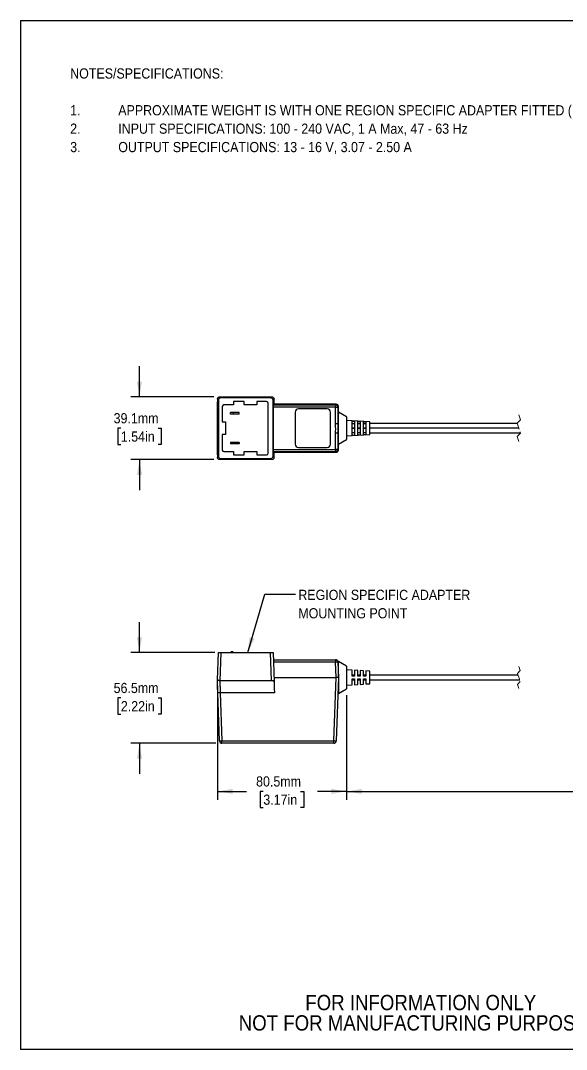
# Model space of a CAD drawing. Header units: millimetres. Extents: x 3 to 832, y 3 to 644.
# Drawn here: x 3 to 344, y 3 to 644 of the extents above; entities that cross this region are included whole.
import ezdxf

# ---------------------------------------------------------------- set-up
doc = ezdxf.new("R2010")
doc.units = ezdxf.units.MM
doc.header["$LTSCALE"] = 3
doc.linetypes.add('SLD-Dashed', pattern=[1.905, 1.27, -0.635])
doc.linetypes.add('SLD-Solid', pattern=[0])
for name, color, linetype in [('ANNOTATIONS', 7, 'SLD-Solid'), ('DIMENSIONS', 8, 'SLD-Solid'), ('SHEET_FORMAT', 9, 'SLD-Solid')]:
    doc.layers.add(name, color=color, linetype=linetype)
doc.styles.add('SLDTEXTSTYLE0', font='GOTHIC.TTF', dxfattribs={"width": 0.913})
doc.styles.get("Standard").update_dxf_attribs({"font": 'GOTHIC.TTF'})
doc.dimstyles.new('SLDDIMSTYLE0', dxfattribs={"dimtxt": 6.35, "dimasz": 9.525, "dimexe": 0, "dimexo": 0.0625, "dimgap": 1.5875, "dimtad": 0, "dimtih": 1, "dimtoh": 1, "dimdec": 1, "dimrnd": 1e-09, "dimzin": 12, "dimdsep": 46, "dimtxsty": 'SLDTEXTSTYLE0', "dimsah": 1, "dimcen": 0.09, "dimadec": 0, "dimazin": 3, "dimtfac": 1, "dimtdec": 1, "dimtmove": 0, "dimatfit": 0, "dimfxl": 1, "dimfrac": 2, "dimtolj": 1, "dimtzin": 12, "dimarcsym": 0})
doc.dimstyles.new('SLDDIMSTYLE1', dxfattribs={"dimtxt": 6.35, "dimasz": 9.525, "dimexe": 0, "dimexo": 0.0625, "dimgap": 1.5875, "dimtad": 0, "dimtih": 1, "dimtoh": 1, "dimdec": 1, "dimrnd": 1e-09, "dimzin": 12, "dimdsep": 46, "dimtxsty": 'SLDTEXTSTYLE0', "dimsah": 1, "dimcen": 0.09, "dimadec": 0, "dimazin": 3, "dimtfac": 1, "dimtdec": 1, "dimtofl": 0, "dimtmove": 0, "dimatfit": 3, "dimfxl": 1, "dimfrac": 2, "dimtolj": 1, "dimtzin": 12, "dimarcsym": 0})
doc.dimstyles.new('SLDDIMSTYLE2', dxfattribs={"dimtxt": 6.35, "dimasz": 9.525, "dimexe": 0, "dimexo": 0.0625, "dimgap": 1.5875, "dimtad": 0, "dimtih": 1, "dimtoh": 1, "dimdec": 1, "dimrnd": 1e-09, "dimzin": 4, "dimdsep": 46, "dimtxsty": 'SLDTEXTSTYLE0', "dimsah": 1, "dimcen": 0.09, "dimadec": 0, "dimazin": 1, "dimtfac": 1, "dimtdec": 1, "dimtofl": 0, "dimtmove": 0, "dimatfit": 3, "dimfxl": 1, "dimfrac": 2, "dimtolj": 1, "dimtzin": 12, "dimarcsym": 0})
doc.dimstyles.new('SLDDIMSTYLE3', dxfattribs={"dimtxt": 0.18, "dimasz": 9.525, "dimexe": 0, "dimexo": 0.0625, "dimgap": 0, "dimtad": 0, "dimtih": 1, "dimtoh": 1, "dimdec": 0, "dimrnd": 1e-09, "dimzin": 0, "dimdsep": 46, "dimtxsty": 'STANDARD', "dimsah": 1, "dimcen": 0.09, "dimadec": 0, "dimazin": 0, "dimtfac": 9.525, "dimtdec": 0, "dimtofl": 0, "dimtmove": 0, "dimatfit": 3, "dimfxl": 1, "dimfrac": 2, "dimtolj": 1, "dimtzin": 0, "dimarcsym": 0})

# ---------------------------------------------------------------- blocks, each defined once
blk = doc.blocks.new('SW_NOTE_0')
at = {"layer": 'ANNOTATIONS', "color": 0, "char_height": 6.35, "attachment_point": 1, "style": 'SLDTEXTSTYLE0'}
for s, insert in [('NOTES/SPECIFICATIONS:', (0, 8.11)), ('1.', (0, -14.82)), ('APPROXIMATE WEIGHT IS WITH ONE REGION SPECIFIC ADAPTER FITTED (NOT SHOWN)', (30, -14.82)), ('2.', (0, -26.29)), ('INPUT SPECIFICATIONS: 100 - 240 VAC, 1 A Max, 47 - 63 Hz ', (30, -26.29)), ('3.', (0, -37.76)), ('OUTPUT SPECIFICATIONS: 13 - 16 V, 3.07 - 2.50 A', (30, -37.76))]:
    blk.add_mtext(s, dxfattribs=dict(at, insert=insert))
blk = doc.blocks.new('SW_NOTE_0_3')
at = {"layer": 'ANNOTATIONS', "color": 0, "char_height": 9.525, "attachment_point": 2, "style": 'SLDTEXTSTYLE0'}
for s, insert in [('FOR INFORMATION ONLY ', (76.94, 12.17)), ('NOT FOR MANUFACTURING PURPOSES', (76.13, -0.53))]:
    blk.add_mtext(s, dxfattribs=dict(at, insert=insert))
blk = doc.blocks.new('_D')
at = {"layer": 'DIMENSIONS'}
for p, q in [((77.35, 409.43), (77.35, 428.48)), ((123.64, 409.43), (72.02, 409.43)), ((65.72, 389.86), (63.78, 389.86)), ((63.78, 389.86), (63.78, 379.77)), ((88.99, 389.86), (90.92, 389.86)), ((90.92, 389.86), (90.92, 379.77)), ((63.78, 379.77), (65.72, 379.77)), ((90.92, 379.77), (88.99, 379.77)), ((123.64, 370.29), (72.02, 370.29)), ((77.35, 370.29), (77.35, 351.24))]:
    blk.add_line(p, q, dxfattribs=at)
for points in [[(77.35, 409.43), (78.88, 418.95), (75.83, 418.95)], [(77.35, 370.29), (75.83, 360.76), (78.88, 360.76)]]:
    blk.add_solid(points, dxfattribs=at)
at = {"layer": 'DIMENSIONS', "char_height": 6.35, "attachment_point": 1, "style": 'SLDTEXTSTYLE0'}
for s, insert in [('39.1mm', (61.21, 399.26)), ('1.54in', (65.72, 387.88))]:
    blk.add_mtext(s, dxfattribs=dict(at, insert=insert))
blk = doc.blocks.new('_D_1')
at = {"layer": 'DIMENSIONS'}
for p, q in [((125.97, 229.3), (125.97, 158.18)), ((206.48, 223.59), (206.48, 158.18)), ((125.97, 163.52), (144.11, 163.52)), ((154.59, 163.52), (152.66, 163.52)), ((152.66, 163.52), (152.66, 153.43)), ((177.87, 163.52), (179.8, 163.52)), ((179.8, 163.52), (179.8, 153.43)), ((206.48, 163.52), (188.34, 163.52)), ((152.66, 153.43), (154.59, 153.43)), ((179.8, 153.43), (177.87, 153.43))]:
    blk.add_line(p, q, dxfattribs=at)
for points in [[(125.97, 163.52), (135.5, 161.99), (135.5, 165.04)], [(206.48, 163.52), (196.96, 165.04), (196.96, 161.99)]]:
    blk.add_solid(points, dxfattribs=at)
at = {"layer": 'DIMENSIONS', "char_height": 6.35, "attachment_point": 1, "style": 'SLDTEXTSTYLE0'}
for s, insert in [('80.5mm', (150.08, 172.92)), ('3.17in', (154.59, 161.54))]:
    blk.add_mtext(s, dxfattribs=dict(at, insert=insert))
blk = doc.blocks.new('_D_2')
at = {"layer": 'DIMENSIONS'}
for p, q in [((77.35, 250.02), (77.35, 269.07)), ((124.25, 250.02), (72.02, 250.02)), ((65.72, 221.77), (63.78, 221.77)), ((63.78, 221.77), (63.78, 211.68)), ((88.99, 221.77), (90.92, 221.77)), ((90.92, 221.77), (90.92, 211.68)), ((63.78, 211.68), (65.72, 211.68)), ((90.92, 211.68), (88.99, 211.68)), ((124.95, 193.52), (72.02, 193.52)), ((77.35, 193.52), (77.35, 174.47))]:
    blk.add_line(p, q, dxfattribs=at)
for points in [[(77.35, 250.02), (78.88, 259.54), (75.83, 259.54)], [(77.35, 193.52), (75.83, 183.99), (78.88, 183.99)]]:
    blk.add_solid(points, dxfattribs=at)
at = {"layer": 'DIMENSIONS', "char_height": 6.35, "attachment_point": 1, "style": 'SLDTEXTSTYLE0'}
for s, insert in [('56.5mm', (61.21, 231.17)), ('2.22in', (65.72, 219.79))]:
    blk.add_mtext(s, dxfattribs=dict(at, insert=insert))
blk = doc.blocks.new('_D_3')
at = {"layer": 'DIMENSIONS'}
for p, q in [((740.53, 228.96), (740.53, 158.18)), ((206.48, 223.59), (206.48, 158.18)), ((604.91, 167.75), (602.79, 163.52)), ((609.14, 159.28), (604.91, 167.75)), ((206.48, 163.52), (446.7, 163.52)), ((459.53, 163.52), (457.6, 163.52)), ((457.6, 163.52), (457.6, 153.43)), ((487.49, 163.52), (489.42, 163.52)), ((489.42, 163.52), (489.42, 153.43)), ((602.79, 163.52), (500.32, 163.52)), ((611.26, 163.52), (609.14, 159.28)), ((740.53, 163.52), (611.26, 163.52)), ((457.6, 153.43), (459.53, 153.43)), ((489.42, 153.43), (487.49, 153.43))]:
    blk.add_line(p, q, dxfattribs=at)
for points in [[(206.48, 163.52), (216.01, 161.99), (216.01, 165.04)], [(740.53, 163.52), (731.01, 165.04), (731.01, 161.99)]]:
    blk.add_solid(points, dxfattribs=at)
at = {"layer": 'DIMENSIONS', "char_height": 6.35, "attachment_point": 1, "style": 'SLDTEXTSTYLE0'}
for s, insert in [('1600.0mm', (452.67, 172.92)), ('62.99in', (459.53, 161.54))]:
    blk.add_mtext(s, dxfattribs=dict(at, insert=insert))
blk = doc.blocks.new('SW_NOTE_0_5')
at = {"layer": 'ANNOTATIONS', "color": 0, "char_height": 6.35, "attachment_point": 1, "style": 'SLDTEXTSTYLE0'}
for s, insert in [('REGION SPECIFIC ADAPTER ', (1.75, 2.82)), ('MOUNTING POINT', (1.75, -8.65))]:
    blk.add_mtext(s, dxfattribs=dict(at, insert=insert))

msp = doc.modelspace()

# ---------------------------------------------------------------- linework, layer by layer
at = {"color": 7, "linetype": 'SLD-Solid', "lineweight": 25}
for p, q in [((125.95, 373.34), (125.95, 406.38)), ((126.57, 407.32), (125.97, 407.91)), ((126.57, 407.32), (126.57, 372.4)), ((127.4, 409.43), (127.45, 409.43)), ((127.45, 409.43), (128.06, 408.82)), ((127.45, 409.43), (159.76, 409.43)), ((159.14, 408.82), (128.06, 408.82)), ((136.05, 404.43), (129.95, 404.43)), ((142.55, 406.43), (136.05, 406.43)), ((136.05, 406.43), (136.05, 404.43)), ((142.55, 404.43), (142.55, 406.43)), ((150.55, 404.43), (142.55, 404.43)), ((156.64, 406.43), (150.55, 406.43)), ((150.55, 406.43), (150.55, 404.43)), ((157.64, 374.29), (157.64, 405.43)), ((159.14, 408.82), (159.76, 409.43)), ((161.28, 407.95), (160.64, 407.32)), ((160.64, 372.4), (160.64, 407.32)), ((160.85, 404.52), (161.18, 404.86)), ((160.85, 404.52), (199.65, 404.52)), ((199.99, 404.86), (161.18, 404.86)), ((199.65, 404.52), (199.99, 404.86)), ((199.65, 404.52), (199.65, 403.03)), ((128.95, 403.43), (128.95, 393.86)), ((134.05, 398.64), (134.05, 399.64)), ((136.05, 399.64), (134.05, 399.64)), ((136.05, 398.64), (134.05, 398.64)), ((136.05, 398.64), (136.05, 399.64)), ((139.52, 399.64), (136.05, 399.64)), ((139.52, 398.64), (136.05, 398.64)), ((139.52, 398.64), (139.52, 399.64)), ((160.8, 403.03), (160.8, 376.69)), ((199.65, 403.03), (160.8, 403.03)), ((174.48, 399.86), (174.48, 379.86)), ((194.48, 401.86), (176.48, 401.86)), ((196.48, 379.86), (196.48, 399.86)), ((199.65, 392.82), (199.65, 403.03)), ((199.65, 403.03), (201.15, 403.03)), ((201.48, 403.36), (201.15, 403.03)), ((201.15, 403.03), (201.15, 392.82)), ((201.48, 399.86), (201.48, 403.36)), ((206.48, 396.97), (201.48, 399.86)), ((201.48, 379.86), (201.48, 399.86)), ((128.95, 393.86), (130.95, 393.86)), ((130.95, 393.86), (130.95, 385.86)), ((199.65, 392.82), (201.15, 392.82)), ((206.48, 396.97), (206.48, 389.86)), ((220.98, 393.76), (206.48, 394.66)), ((209.98, 385.35), (209.98, 394.37)), ((211.48, 392.58), (209.98, 392.58)), ((211.48, 394.28), (211.48, 385.44)), ((213.48, 385.57), (213.48, 394.15)), ((213.48, 394.15), (214.98, 394.06)), ((214.98, 392.58), (213.48, 392.58)), ((214.98, 394.06), (214.98, 385.66)), ((216.98, 385.79), (216.98, 393.93)), ((216.98, 393.93), (218.48, 393.83)), ((218.48, 392.58), (216.98, 392.58)), ((218.48, 393.83), (218.48, 385.88)), ((220.98, 385.96), (220.98, 393.76)), ((313.01, 392.81), (220.98, 392.81)), ((130.95, 385.86), (128.95, 385.86)), ((128.95, 385.86), (128.95, 376.29)), ((199.65, 376.69), (199.65, 386.9)), ((199.65, 386.9), (201.15, 386.9)), ((201.15, 386.9), (201.15, 376.69)), ((206.48, 389.86), (206.48, 382.75)), ((206.48, 385.06), (220.98, 385.96)), ((209.98, 390.04), (211.48, 390.04)), ((211.48, 389.68), (209.98, 389.68)), ((209.98, 387.14), (211.48, 387.14)), ((211.48, 385.44), (209.98, 385.35)), ((213.48, 390.04), (214.98, 390.04)), ((214.98, 389.68), (213.48, 389.68)), ((213.48, 387.14), (214.98, 387.14)), ((214.98, 385.66), (213.48, 385.57)), ((216.98, 390.04), (218.48, 390.04)), ((218.48, 389.68), (216.98, 389.68)), ((216.98, 387.14), (218.48, 387.14)), ((218.48, 385.88), (216.98, 385.79)), ((314, 389.86), (220.98, 389.86)), ((220.98, 386.91), (314.98, 386.91)), ((134.05, 381.07), (134.05, 380.07)), ((136.05, 381.07), (134.05, 381.07)), ((136.05, 380.07), (134.05, 380.07)), ((136.05, 381.07), (136.05, 380.07)), ((139.52, 381.07), (136.05, 381.07)), ((139.52, 380.07), (136.05, 380.07)), ((139.52, 381.07), (139.52, 380.07)), ((201.48, 379.86), (206.48, 382.75)), ((201.48, 376.36), (201.48, 379.86)), ((125.97, 371.81), (126.57, 372.4)), ((129.95, 375.29), (136.05, 375.29)), ((136.05, 375.29), (136.05, 373.29)), ((136.05, 373.29), (142.55, 373.29)), ((142.55, 373.29), (142.55, 375.29)), ((142.55, 375.29), (150.55, 375.29)), ((150.55, 375.29), (150.55, 373.29)), ((150.55, 373.29), (156.64, 373.29)), ((160.64, 372.4), (161.28, 371.76)), ((160.8, 376.69), (199.65, 376.69)), ((161.18, 374.86), (160.85, 375.19)), ((199.65, 375.19), (160.85, 375.19)), ((161.18, 374.86), (199.99, 374.86)), ((176.48, 377.86), (194.48, 377.86)), ((199.65, 376.69), (199.65, 375.19)), ((201.15, 376.69), (199.65, 376.69)), ((199.99, 374.86), (199.65, 375.19)), ((201.15, 376.69), (201.48, 376.36)), ((127.45, 370.29), (127.4, 370.29)), ((128.06, 370.9), (127.45, 370.29)), ((159.76, 370.29), (127.45, 370.29)), ((128.06, 370.9), (159.14, 370.9)), ((159.76, 370.29), (159.14, 370.9)), ((125.97, 233.11), (126.57, 250.02)), ((126.57, 250.02), (128.06, 250.02)), ((128.06, 250.02), (127.45, 232.52)), ((128.06, 250.02), (159.14, 250.02)), ((159.76, 232.52), (159.14, 250.02)), ((159.14, 250.02), (160.64, 250.02)), ((160.64, 250.02), (161.28, 231.86)), ((160.8, 245.52), (199.65, 245.52)), ((199.65, 244.07), (160.85, 244.07)), ((199.65, 245.52), (199.65, 244.07)), ((199.99, 234.52), (199.65, 244.07)), ((201.48, 244.52), (201.14, 244.52)), ((201.15, 244.07), (201.48, 234.52)), ((206.48, 241.63), (201.48, 244.52)), ((201.48, 234.52), (201.48, 244.52)), ((206.48, 241.63), (206.48, 227.4)), ((209.98, 239.1), (206.48, 239.32)), ((209.98, 235.32), (209.98, 239.1)), ((213.48, 238.88), (211.48, 239.01)), ((211.48, 239.01), (211.48, 235.32)), ((213.48, 235.32), (213.48, 238.88)), ((216.98, 238.67), (214.98, 238.79)), ((214.98, 238.79), (214.98, 235.32)), ((216.98, 235.32), (216.98, 238.67)), ((220.98, 238.42), (218.48, 238.57)), ((218.48, 238.57), (218.48, 235.32)), ((220.98, 230.62), (220.98, 238.42)), ((127.45, 232.52), (127.4, 232.52)), ((159.76, 232.52), (127.45, 232.52)), ((161.18, 234.52), (199.99, 234.52)), ((198.6, 194.96), (199.99, 234.52)), ((201.48, 234.52), (199.99, 234.52)), ((201.48, 234.52), (200.1, 194.96)), ((201.48, 234.52), (201.48, 224.52)), ((211.48, 236.02), (209.98, 236.02)), ((211.48, 235.32), (209.98, 235.32)), ((209.98, 229.93), (209.98, 233.72)), ((209.98, 233.72), (211.48, 233.72)), ((209.98, 233.02), (211.48, 233.02)), ((211.48, 233.72), (211.48, 230.03)), ((214.98, 236.02), (213.48, 236.02)), ((214.98, 235.32), (213.48, 235.32)), ((213.48, 230.15), (213.48, 233.72)), ((213.48, 233.72), (214.98, 233.72)), ((213.48, 233.02), (214.98, 233.02)), ((214.98, 233.72), (214.98, 230.24)), ((218.48, 236.02), (216.98, 236.02)), ((218.48, 235.32), (216.98, 235.32)), ((216.98, 230.37), (216.98, 233.72)), ((216.98, 233.72), (218.48, 233.72)), ((216.98, 233.02), (218.48, 233.02)), ((218.48, 233.72), (218.48, 230.46)), ((313.5, 236.02), (220.98, 236.02)), ((220.98, 233.02), (314.5, 233.02)), ((127.27, 194.96), (126.22, 225.04)), ((161.52, 225.04), (127.71, 225.04)), ((127.71, 225.04), (128.76, 194.96)), ((201.14, 224.52), (201.48, 224.52)), ((201.48, 224.52), (206.48, 227.4)), ((206.48, 229.72), (209.98, 229.93)), ((211.48, 230.03), (213.48, 230.15)), ((214.98, 230.24), (216.98, 230.37)), ((218.48, 230.46), (220.98, 230.62)), ((128.76, 194.96), (198.6, 194.96)), ((128.76, 193.52), (128.76, 194.96)), ((198.6, 193.52), (128.76, 193.52)), ((198.6, 193.52), (198.6, 194.96))]:
    msp.add_line(p, q, dxfattribs=at)
at = {"color": 7, "linetype": 'SLD-Dashed', "lineweight": 18}
for p, q in [((314, 398.14), (315.03, 395.04)), ((315.03, 395.04), (312.96, 392.96)), ((312.96, 392.96), (315.03, 386.75)), ((315.03, 386.75), (312.96, 384.68)), ((312.96, 384.68), (314, 381.57)), ((314.85, 238.79), (313.14, 237.08)), ((314, 241.35), (314.85, 238.79)), ((313.14, 237.08), (314.85, 231.95)), ((314.85, 231.95), (313.14, 230.25)), ((313.14, 230.25), (314, 227.68))]:
    msp.add_line(p, q, dxfattribs=at)
at = {"color": 7, "linetype": 'SLD-Solid', "lineweight": 25, "flags": 128}
for points in [[(209.98, 394.37), (210.02, 394.37), (211.48, 394.28)], [(201.15, 244.07), (201.14, 244.47), (201.14, 244.52)], [(126.22, 225.04), (126.09, 228.66), (125.99, 231.39), (125.95, 232.52)], [(161.28, 231.86), (161.29, 231.41), (161.36, 229.58), (161.43, 227.39), (161.52, 225.04)]]:
    msp.add_lwpolyline(points, dxfattribs=at)
at = {"color": 7, "linetype": 'SLD-Solid', "lineweight": 25}
for centre, radius, start, end in [((128.06, 407.32), 1.5, 89.98828, 180.01058), ((129.95, 403.43), 1, 90.00107, 179.99968), ((156.64, 405.43), 1, 0.00041, 89.99884), ((159.14, 407.32), 1.5, 359.98489, 90.01397), ((172.47, 403.38), 11.67, 174.38574, 181.75203), ((199.65, 403.02), 1.5, 0.08095, 89.92018), ((199.99, 403.36), 1.5, 359.98716, 90.01174), ((176.48, 399.86), 2, 89.99945, 179.99959), ((194.48, 399.86), 2, 0.00041, 89.99884), ((238.85, 394.56), 37.74, 171.92939, 182.64661), ((480.3, 389.86), 279.16, 179.39278, 180.60722), ((252.91, 385.82), 51.77, 178.80819, 186.61581), ((176.48, 379.86), 2, 180.00041, 270.00055), ((194.48, 379.86), 2, 270.00116, 359.99959), ((128.06, 372.4), 1.5, 179.98942, 270.01172), ((129.95, 376.29), 1, 180.00032, 269.99893), ((156.64, 374.29), 1, 270.00116, 359.99959), ((159.14, 372.4), 1.5, 269.98603, 0.01511), ((172.47, 376.33), 11.67, 178.24797, 185.61426), ((199.65, 376.69), 1.5, 270.07982, 359.91905), ((199.99, 376.36), 1.5, 269.98826, 0.01284), ((135.12, 249.48), 1.07, 30, 150), ((135.12, 249.48), 0.573, 69.42578, 110.57422), ((199.65, 244.02), 1.5, 2.00014, 90.34713), ((199.72, 244.02), 1.5, 15.03011, 92.63077), ((199.65, 244.02), 1.5, 2.00065, 90.00047), ((200.4, 233.32), 10.78, 86.01295, 93.98705), ((128.02, 205.72), 10.78, 266.01334, 273.98666), ((128.76, 195.02), 1.5, 182.00065, 270.00047), ((199.35, 205.72), 10.78, 266.01334, 273.98666), ((198.6, 195.02), 1.5, 269.99953, 357.99935)]:
    msp.add_arc(centre, radius, start, end, dxfattribs=at)
for points, knots in [([(125.97, 407.91), (125.97, 407.63), (125.96, 407.16), (125.96, 406.65), (125.95, 406.42), (125.95, 406.38)], [0, 0, 0, 0, 0.554101, 0.915855, 1, 1, 1, 1]), ([(125.97, 407.91), (125.98, 407.95), (125.98, 408.05), (126, 408.22), (126.08, 408.52), (126.27, 408.87), (126.6, 409.18), (126.98, 409.38), (127.26, 409.41), (127.4, 409.43)], [0, 0, 0, 0, 0.049255, 0.130452, 0.229862, 0.450615, 0.636471, 0.814881, 1, 1, 1, 1]), ([(159.76, 409.43), (159.92, 409.41), (160.25, 409.38), (160.69, 409.14), (161.02, 408.79), (161.23, 408.38), (161.26, 408.09), (161.28, 407.95)], [0, 0, 0, 0, 0.2110958, 0.420141, 0.6249882, 0.8249253, 1, 1, 1, 1]), ([(161.44, 404.86), (161.44, 404.86), (161.37, 405.17), (161.36, 406), (161.3, 407.02), (161.28, 407.74), (161.28, 407.95)], [0, 0, 0, 0, 0.006399, 0.303705, 0.797446, 1, 1, 1, 1]), ([(199.65, 386.9), (199.69, 387.85), (199.76, 389.71), (199.66, 391.68), (199.65, 392.7), (199.65, 392.82)], [0, 0, 0, 0, 0.481028, 0.942577, 1, 1, 1, 1]), ([(125.95, 373.34), (125.96, 373.19), (125.96, 372.68), (125.97, 372.17), (125.97, 371.81)], [0, 0, 0, 0, 0.282583, 1, 1, 1, 1]), ([(161.28, 371.76), (161.28, 371.97), (161.3, 372.69), (161.36, 373.71), (161.36, 374.55), (161.44, 374.85), (161.44, 374.86)], [0, 0, 0, 0, 0.201116, 0.695593, 0.993125, 1, 1, 1, 1]), ([(127.4, 370.29), (127.37, 370.29), (127.2, 370.3), (126.88, 370.38), (126.49, 370.62), (126.19, 370.97), (126.04, 371.33), (125.98, 371.61), (125.98, 371.75), (125.97, 371.81)], [0, 0, 0, 0, 0.047832, 0.224354, 0.420986, 0.630607, 0.821467, 0.922631, 1, 1, 1, 1]), ([(161.28, 371.76), (161.26, 371.59), (161.21, 371.24), (160.92, 370.78), (160.5, 370.45), (160.09, 370.31), (159.84, 370.29), (159.76, 370.29)], [0, 0, 0, 0, 0.2190231, 0.4544165, 0.6764707, 0.8902479, 1, 1, 1, 1]), ([(125.95, 232.52), (125.96, 232.56), (125.96, 232.76), (125.97, 232.95), (125.97, 233.11)], [0, 0, 0, 0, 0.219355, 1, 1, 1, 1]), ([(127.4, 232.52), (127.37, 232.52), (127.2, 232.52), (126.89, 232.57), (126.52, 232.7), (126.22, 232.91), (126.09, 233.02), (125.99, 233.16), (125.98, 233.12), (125.97, 233.11)], [0, 0, 0, 0, 0.067313, 0.311312, 0.564476, 0.794616, 0.943677, 0.979277, 1, 1, 1, 1]), ([(127.4, 232.52), (127.41, 232.31), (127.44, 231.63), (127.51, 230.19), (127.59, 227.91), (127.71, 226.09), (127.71, 225.04), (127.71, 225.04)], [0, 0, 0, 0, 0.084132, 0.270552, 0.578717, 0.999992, 1, 1, 1, 1]), ([(161.28, 231.86), (161.25, 231.96), (161.21, 232.18), (160.87, 232.38), (160.47, 232.48), (160.08, 232.51), (159.84, 232.52), (159.76, 232.52)], [0, 0, 0, 0, 0.166341, 0.362453, 0.596153, 0.858605, 1, 1, 1, 1]), ([(127.71, 225.04), (127.52, 225.03), (127.17, 225.02), (126.71, 225.02), (126.4, 225.01), (126.25, 225.03), (126.22, 225.04)], [0, 0, 0, 0, 0.382173, 0.706183, 0.922869, 1, 1, 1, 1])]:
    msp.add_open_spline(points, degree=3, knots=knots, dxfattribs=at)
at = {"layer": 'SHEET_FORMAT'}
for p, q in [((3.15, 643.94), (832.38, 643.94)), ((3.15, 643.94), (3.15, 2.71)), ((832.38, 2.71), (3.15, 2.71))]:
    msp.add_line(p, q, dxfattribs=at)

# ---------------------------------------------------------------- block references
at = {"layer": 'ANNOTATIONS'}
for name, p in [('SW_NOTE_0', (34.11, 606.04)), ('SW_NOTE_0_5', (174.68, 286.37)), ('SW_NOTE_0_3', (175.86, 24.53))]:
    msp.add_blockref(name, p, dxfattribs=at)

# ---------------------------------------------------------------- dimensions: what is measured, and where the dimension line sits
at = {"layer": 'DIMENSIONS'}
for base, p1, p2, picture, middle in [((77.35, 409.43), (127.45, 370.29), (127.45, 409.43), '_D', (77.35, 389.86)), ((77.35, 193.52), (128.06, 250.02), (128.76, 193.52), '_D_2', (77.35, 221.77))]:
    dim = msp.add_linear_dim(base=base, p1=p1, p2=p2, angle=90, dimstyle='SLDDIMSTYLE0', dxfattribs=at)
    dim.commit()
    dim.dimension.update_dxf_attribs({"geometry": picture, "text_midpoint": middle, "dimtype": 160})
dim = msp.add_linear_dim(base=(125.97, 163.52), p1=(206.48, 227.4), p2=(125.97, 233.11), dimstyle='SLDDIMSTYLE1', dxfattribs=at)
dim.commit()
dim.dimension.update_dxf_attribs({"geometry": '_D_1', "text_midpoint": (166.23, 163.52), "dimtype": 160})
dim = msp.add_linear_dim(base=(740.53, 163.52), p1=(206.48, 227.4), p2=(740.53, 232.77), text='1600.0mm', dimstyle='SLDDIMSTYLE2', dxfattribs=at)
dim.commit()
dim.dimension.update_dxf_attribs({"geometry": '_D_3', "text_midpoint": (473.51, 163.52), "dimtype": 160})

# ---------------------------------------------------------------- leaders
at = {"layer": 'ANNOTATIONS'}
msp.add_leader([(144.86, 250.02), (155.63, 286.37), (174.68, 286.37)], dimstyle='SLDDIMSTYLE3', dxfattribs=at)

doc.saveas('drawing.dxf')
